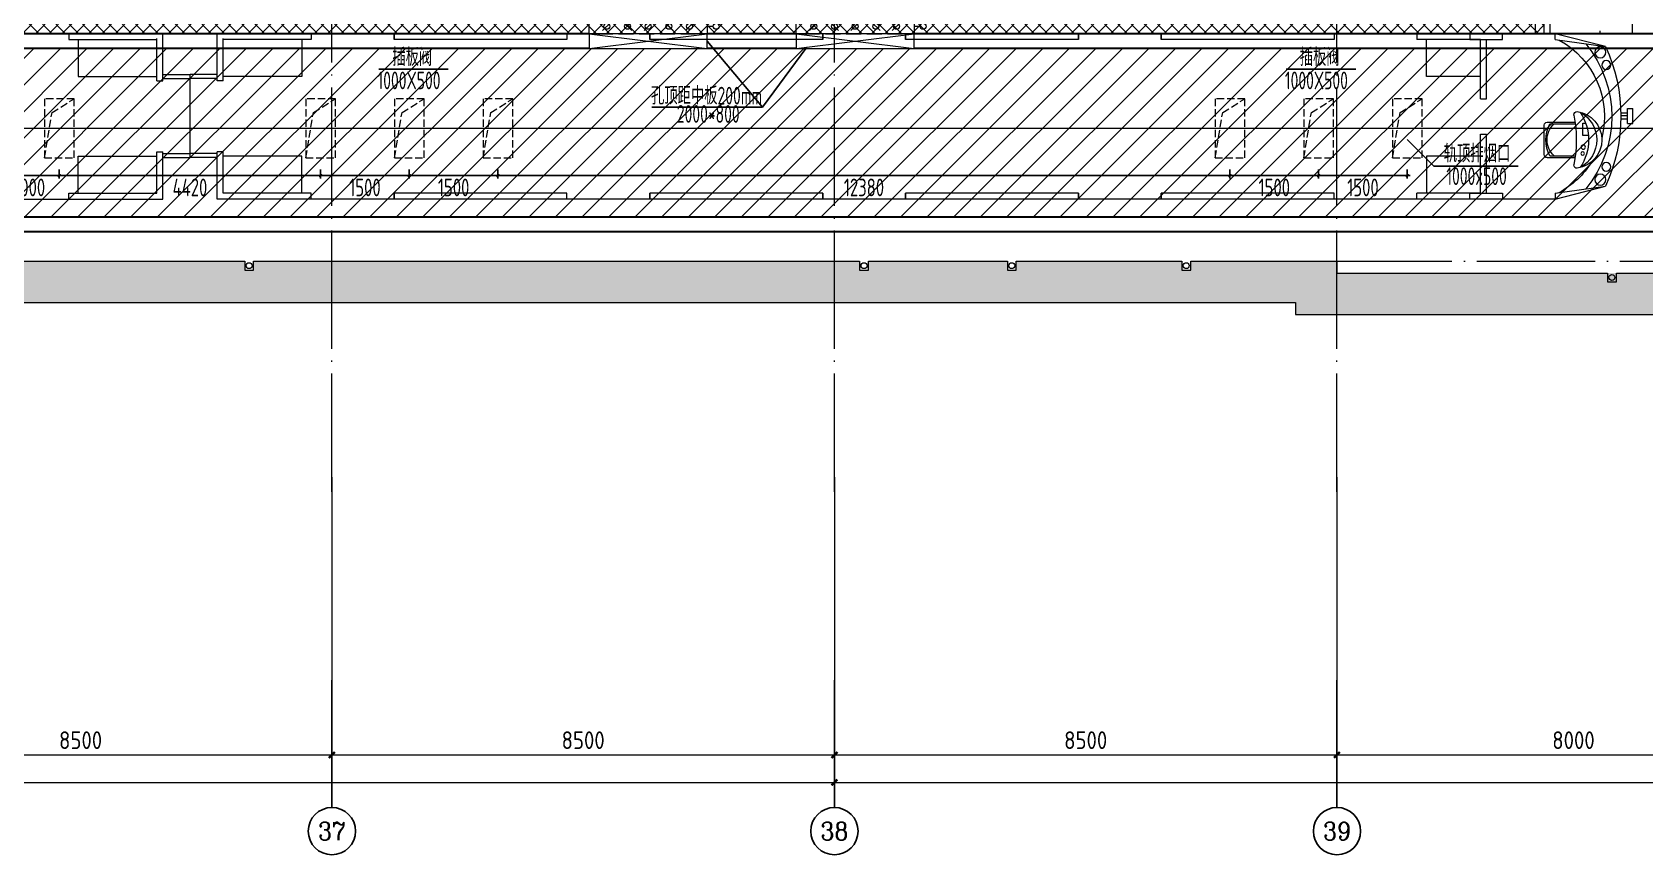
# Model space of a CAD drawing. Extents: x 4 to 13611208, y -605838 to 574722.
# Drawn here: x 13416830 to 13444103, y -28853 to -14936 of the extents above; entities that cross this region are included whole.
import ezdxf
from ezdxf.enums import TextEntityAlignment as Align

# ---------------------------------------------------------------- set-up
doc = ezdxf.new("R2010")
doc.units = 0
doc.header["$LTSCALE"] = 1000
doc.header["$MEASUREMENT"] = 0
doc.linetypes.add('DASH', pattern=[0.35, 0.25, -0.1])
doc.linetypes.add('DOTE', pattern=[2.42, 2, -0.2, 0.02, -0.2])
for name, color, linetype in [('AXIS', 3, 'Continuous'), ('AXIS_TEXT', 7, 'Continuous'), ('SDF-标注', 7, 'Continuous')]:
    doc.layers.add(name, color=color, linetype=linetype)
for name, color, linetype, lineweight in [('SDF-风管', 3, 'Continuous', 20), ('STRAIN', 8, 'Continuous', 5), ('建筑底图', 8, 'Continuous', 13)]:
    doc.layers.add(name, color=color, linetype=linetype, lineweight=lineweight)
doc.styles.add('67', font='gbenor.shx', dxfattribs={"width": 0.7, "bigfont": 'hztxt.shx'})
doc.styles.add('_TCH_AXIS', font='COMPLEX', dxfattribs={"bigfont": 'GBCBIG'})
doc.styles.add('COMPLEX', font='hztxt_e.shx', dxfattribs={"width": 0.6, "bigfont": 'HZTXT.shx'})
doc.styles.add('DIM_FONT', font='gbenor.shx', dxfattribs={"bigfont": 'gbcbig.shx'})
doc.styles.add('du', font='gbenor.shx', dxfattribs={"width": 0.8, "bigfont": 'hztxt.shx'})
doc.dimstyles.new('67', dxfattribs={"dimscale": 100, "dimtxt": 3, "dimasz": 0.5, "dimexe": 0.5, "dimexo": 2, "dimgap": 0.5, "dimtad": 2, "dimdec": 0, "dimrnd": 5, "dimzin": 0, "dimdsep": 46, "dimtxsty": 'du', "dimblk": 'ARCHTICK', "dimcen": 0, "dimdle": 0.5, "dimclrd": 256, "dimclre": 256, "dimclrt": 256, "dimazin": 0, "dimtfac": 1, "dimtdec": 0, "dimtix": 1, "dimtmove": 2, "dimatfit": 3, "dimfxl": 100, "dimtolj": 1, "dimtzin": 0, "dimlwd": -1, "dimlwe": -1, "dimarcsym": 0})
doc.dimstyles.new('_TCH_ARCH&&100', dxfattribs={"dimtxt": 300, "dimasz": 100, "dimexe": 100, "dimexo": 100, "dimgap": 100, "dimtad": 1, "dimdec": 0, "dimzin": 0, "dimdsep": 46, "dimtxsty": 'DIM_FONT', "dimblk": 'ARCHTICK', "dimcen": 0.09, "dimclrd": 3, "dimclre": 3, "dimclrt": 7, "dimaunit": 1, "dimazin": 2, "dimtfac": 1, "dimtdec": 0, "dimtix": 1, "dimtmove": 2, "dimatfit": 3, "dimfxl": 1, "dimtolj": 1, "dimtzin": 0, "dimlwd": 18, "dimlwe": 18, "dimarcsym": 0})

# ---------------------------------------------------------------- blocks, each defined once
blk = doc.blocks.new('A$C6AAC3FDD')
at = {"layer": 'STRAIN'}
for p, q in [((93262, 2800), (115142, 2800)), ((113552, 2800), (113552, 2700)), ((115143, 2799), (115142, 2800)), ((115143, 2799), (115143, 2000)), ((138692, 2800), (116063, 2800)), ((116063, 2799), (116063, 2800)), ((116063, 2799), (116063, 2000)), ((117653, 2800), (117653, 2700)), ((119053, 2700), (119053, 2800)), ((119053, 2800), (119053, 2700)), ((121978, 2800), (121978, 2700)), ((123378, 2700), (123378, 2800)), ((123378, 2800), (123378, 2700)), ((126303, 2800), (126303, 2700)), ((126303, 2700), (126303, 2800)), ((127703, 2800), (127703, 2700)), ((127703, 2700), (127703, 2800)), ((130628, 2700), (130628, 2800)), ((130628, 2800), (130628, 2700)), ((132028, 2800), (132028, 2700)), ((132028, 2700), (132028, 2800)), ((134953, 2800), (134953, 2700)), ((136353, 2800), (136353, 2700)), ((137247, 2800), (137247, 2700)), ((137803, 2700), (137803, 2800)), ((138692, 2700), (138692, 2800)), ((113552, 2700), (115043, 2700)), ((113711, 2700), (113711, 2073)), ((115042, 2700), (115043, 2699)), ((115042, 2700), (115043, 2699)), ((115043, 2700), (115043, 2000)), ((117653, 2700), (116163, 2700)), ((116163, 2700), (116163, 2000)), ((116163, 2700), (116163, 2699)), ((116163, 2700), (116163, 2699)), ((117494, 2700), (117494, 2073)), ((121978, 2700), (119053, 2700)), ((126303, 2700), (123378, 2700)), ((130628, 2700), (127703, 2700)), ((134953, 2700), (132028, 2700)), ((137428, 2700), (136353, 2700)), ((136517, 2073), (136517, 2700)), ((137247, 2700), (137803, 2700)), ((137428, 2700), (137428, 1700)), ((137428, 2600), (137429, 2599)), ((137528, 2700), (137528, 1700)), ((138692, 2700), (139543, 2578)), ((113711, 2073), (115043, 2073)), ((115043, 2000), (115143, 2000)), ((115143, 2093), (115603, 2093)), ((115143, 2026), (115603, 2026)), ((116063, 2093), (115603, 2093)), ((115603, 2093), (115603, 691)), ((115603, 2093), (115603, 691)), ((115603, 2093), (115603, 691)), ((115603, 2093), (115603, 691)), ((115603, 2093), (115603, 691)), ((116063, 2026), (115603, 2026)), ((116163, 2000), (116063, 2000)), ((117494, 2073), (116163, 2073)), ((136517, 2073), (136517, 2073)), ((137429, 2073), (136517, 2073)), ((137428, 1700), (137528, 1700)), ((139253, 1720), (139160, 1720)), ((139160, 1720), (139160, 1515)), ((139160, 1515), (139209, 1515)), ((137428, 1100), (137528, 1100)), ((137428, 1100), (137428, 100)), ((137528, 1100), (137528, 100)), ((113711, 727), (115043, 727)), ((113711, 100), (113711, 727)), ((115043, 800), (115043, 84)), ((115043, 800), (115143, 800)), ((115143, 800), (115143, 0)), ((115143, 758), (115603, 758)), ((115143, 691), (115603, 691)), ((116063, 758), (115603, 758)), ((116063, 691), (115603, 691)), ((116063, 800), (116063, 0)), ((116163, 800), (116063, 800)), ((116163, 800), (116163, 84)), ((117494, 727), (116163, 727)), ((117494, 100), (117494, 727)), ((136517, 727), (136517, 100)), ((136517, 727), (136517, 727)), ((137429, 727), (136517, 727)), ((137429, 700), (137429, 100)), ((137529, 700), (137529, 100)), ((113552, 100), (115043, 100)), ((113552, 0), (113552, 100)), ((117653, 100), (116163, 100)), ((117653, 0), (117653, 100)), ((121978, 100), (119053, 100)), ((119053, 100), (119053, 0)), ((119053, 0), (119053, 100)), ((121978, 0), (121978, 100)), ((126303, 100), (123378, 100)), ((123378, 100), (123378, 0)), ((123378, 0), (123378, 100)), ((126303, 0), (126303, 100)), ((126303, 100), (126303, 0)), ((130628, 100), (127703, 100)), ((127703, 0), (127703, 100)), ((127703, 100), (127703, 0)), ((130628, 100), (130628, 0)), ((130628, 0), (130628, 100)), ((134953, 100), (132028, 100)), ((132028, 0), (132028, 100)), ((132028, 100), (132028, 0)), ((134953, 0), (134953, 100)), ((136353, 0), (136353, 100)), ((137428, 100), (136353, 100)), ((137247, 100), (137803, 100)), ((137247, 0), (137247, 100)), ((137803, 100), (137803, 0)), ((138692, 100), (139543, 217)), ((138692, 100), (138692, 0)), ((93262, 0), (115143, 0)), ((138692, 0), (116063, 0))]:
    blk.add_line(p, q, dxfattribs=at)
at = {"layer": 'STRAIN', "ltscale": 10}
for p, q in [((138692, 2800), (139543, 2578)), ((138506, 2047), (138506, 1547)), ((138556, 2097), (139028, 2097)), ((138603, 2067), (139032, 2067)), ((138556, 1497), (139028, 1497)), ((138603, 1527), (139032, 1527)), ((139803, 1442), (139913, 1442)), ((139896, 1392), (139803, 1392)), ((139913, 1517), (139913, 1267)), ((139913, 1517), (140003, 1517)), ((140003, 1517), (140003, 1267)), ((139802, 1342), (139913, 1342)), ((139913, 1267), (140003, 1267)), ((139543, 217), (138692, 0))]:
    blk.add_line(p, q, dxfattribs=at)
for centre, radius in [((139456, 2470), 95), ((139556, 2253), 75), ((139156, 2028), 29.6), ((139167, 1918), 36.9), ((139556, 531), 75), ((139456, 314), 95)]:
    blk.add_circle(centre, radius, dxfattribs=at)
for centre, radius, start, end in [((138058, 1400), 1468, 31.4644, 61.6072), ((137714, 1398), 1935, 320.6804, 39.3865), ((136993, 1397), 2810, 335.1551, 24.8449), ((139059, 2227), 50, 81.8318, 190.3423), ((136705, 1797), 2343, 349.6577, 10.3423), ((138997, 1797), 484, 278.1682, 81.8318), ((138396, 1797), 860, 326.993, 33.007), ((138861, 1797), 534, 298.7387, 61.2613), ((138556, 2047), 50, 90, 180), ((139102, 1797), 568, 151.5992, 208.4008), ((138924, 1797), 368, 132.7284, 227.2716), ((138058, 1400), 1468, 298.4367, 14.4328), ((138556, 1547), 50, 180, 270), ((139059, 1367), 50, 169.6577, 278.1682)]:
    blk.add_arc(centre, radius, start, end, dxfattribs=at)
blk = doc.blocks.new('_ArchTick')
at = {"color": 0, "linetype": 'ByBlock', "const_width": 0.4}
blk.add_lwpolyline([(-0.5, -0.5), (0.5, 0.5)], dxfattribs=at)
blk = doc.blocks.new('*D1329')
at = {"layer": 'AXIS', "color": 3, "lineweight": 18}
for p, q in [((13413397, -22465), (13413397, -27264)), ((13421897, -22465), (13421897, -27264)), ((13413397, -27164), (13421897, -27164))]:
    blk.add_line(p, q, dxfattribs=at)
at = {"layer": 'AXIS', "color": 3, "lineweight": 18, "xscale": 100, "yscale": 100, "zscale": 100, "rotation": 180}
blk.add_blockref('_ArchTick', (13413397, -27164), dxfattribs=at)
at = {"layer": 'AXIS', "color": 3, "lineweight": 18, "xscale": 100, "yscale": 100, "zscale": 100}
blk.add_blockref('_ArchTick', (13421897, -27164), dxfattribs=at)
at = {"layer": 'AXIS', "color": 7, "insert": (13417647, -26914), "char_height": 300, "attachment_point": 5, "style": 'DIM_FONT'}
blk.add_mtext('\\A1;8500', dxfattribs=at)
blk = doc.blocks.new('*D1328')
at = {"layer": 'AXIS', "color": 3, "lineweight": 18}
for p, q in [((13421897, -22465), (13421897, -27264)), ((13430397, -22465), (13430397, -27264)), ((13421897, -27164), (13430397, -27164))]:
    blk.add_line(p, q, dxfattribs=at)
at = {"layer": 'AXIS', "color": 3, "lineweight": 18, "xscale": 100, "yscale": 100, "zscale": 100, "rotation": 180}
blk.add_blockref('_ArchTick', (13421897, -27164), dxfattribs=at)
at = {"layer": 'AXIS', "color": 3, "lineweight": 18, "xscale": 100, "yscale": 100, "zscale": 100}
blk.add_blockref('_ArchTick', (13430397, -27164), dxfattribs=at)
at = {"layer": 'AXIS', "color": 7, "insert": (13426147, -26914), "char_height": 300, "attachment_point": 5, "style": 'DIM_FONT'}
blk.add_mtext('\\A1;8500', dxfattribs=at)
blk = doc.blocks.new('*D1331')
at = {"layer": 'AXIS', "color": 3, "lineweight": 18}
for p, q in [((13430397, -22465), (13430397, -27264)), ((13438897, -22465), (13438897, -27264)), ((13430397, -27164), (13438897, -27164))]:
    blk.add_line(p, q, dxfattribs=at)
at = {"layer": 'AXIS', "color": 3, "lineweight": 18, "xscale": 100, "yscale": 100, "zscale": 100, "rotation": 180}
blk.add_blockref('_ArchTick', (13430397, -27164), dxfattribs=at)
at = {"layer": 'AXIS', "color": 3, "lineweight": 18, "xscale": 100, "yscale": 100, "zscale": 100}
blk.add_blockref('_ArchTick', (13438897, -27164), dxfattribs=at)
at = {"layer": 'AXIS', "color": 7, "insert": (13434647, -26914), "char_height": 300, "attachment_point": 5, "style": 'DIM_FONT'}
blk.add_mtext('\\A1;8500', dxfattribs=at)
blk = doc.blocks.new('*D1332')
at = {"layer": 'AXIS', "color": 3, "lineweight": 18}
for p, q in [((13438897, -22465), (13438897, -27264)), ((13446897, -22465), (13446897, -27264)), ((13438897, -27164), (13446897, -27164))]:
    blk.add_line(p, q, dxfattribs=at)
at = {"layer": 'AXIS', "color": 3, "lineweight": 18, "xscale": 100, "yscale": 100, "zscale": 100, "rotation": 180}
blk.add_blockref('_ArchTick', (13438897, -27164), dxfattribs=at)
at = {"layer": 'AXIS', "color": 3, "lineweight": 18, "xscale": 100, "yscale": 100, "zscale": 100}
blk.add_blockref('_ArchTick', (13446897, -27164), dxfattribs=at)
at = {"layer": 'AXIS', "color": 7, "insert": (13442897, -26914), "char_height": 300, "attachment_point": 5, "style": 'DIM_FONT'}
blk.add_mtext('\\A1;8000', dxfattribs=at)
blk = doc.blocks.new('*D1318')
at = {"layer": 'AXIS', "color": 3, "lineweight": 18}
for p, q in [((13300397, -22465), (13300397, -27729)), ((13430397, -22465), (13430397, -27729)), ((13300397, -27629), (13430397, -27629))]:
    blk.add_line(p, q, dxfattribs=at)
at = {"layer": 'AXIS', "color": 3, "lineweight": 18, "xscale": 100, "yscale": 100, "zscale": 100, "rotation": 180}
blk.add_blockref('_ArchTick', (13300397, -27629), dxfattribs=at)
at = {"layer": 'AXIS', "color": 3, "lineweight": 18, "xscale": 100, "yscale": 100, "zscale": 100}
blk.add_blockref('_ArchTick', (13430397, -27629), dxfattribs=at)
at = {"layer": 'AXIS', "color": 7, "insert": (13365397, -27379), "char_height": 300, "attachment_point": 5, "style": 'DIM_FONT'}
blk.add_mtext('\\A1;130000', dxfattribs=at)
blk = doc.blocks.new('*D1335')
at = {"layer": 'AXIS', "color": 3, "lineweight": 18}
for p, q in [((13430397, -22465), (13430397, -27729)), ((13473697, -22465), (13473697, -27729)), ((13430397, -27629), (13473697, -27629))]:
    blk.add_line(p, q, dxfattribs=at)
at = {"layer": 'AXIS', "color": 3, "lineweight": 18, "xscale": 100, "yscale": 100, "zscale": 100, "rotation": 180}
blk.add_blockref('_ArchTick', (13430397, -27629), dxfattribs=at)
at = {"layer": 'AXIS', "color": 3, "lineweight": 18, "xscale": 100, "yscale": 100, "zscale": 100}
blk.add_blockref('_ArchTick', (13473697, -27629), dxfattribs=at)
at = {"layer": 'AXIS', "color": 7, "insert": (13452047, -27379), "char_height": 300, "attachment_point": 5, "style": 'DIM_FONT'}
blk.add_mtext('\\A1;43300', dxfattribs=at)
blk = doc.blocks.new('_AXISO')
blk.add_circle((0, 0), 0.5)
at = {"layer": 'AXIS_TEXT', "style": 'COMPLEX', "width": 1.041667}
blk.add_attdef('A', text='', height=0.56, dxfattribs=at).set_placement((-0.25, -0.28), (0.25, -0.28), align=Align.FIT)
blk = doc.blocks.new('*D642')
at = {"layer": 'SDF-标注', "ltscale": 0.5, "transparency": 16777216}
for p, q in [((13416237, -17362), (13417337, -17362)), ((13416287, -17260), (13416287, -17412)), ((13417287, -17260), (13417287, -17412))]:
    blk.add_line(p, q, dxfattribs=at)
at = {"layer": 'SDF-标注', "ltscale": 0.5, "transparency": 16777216, "xscale": 50, "yscale": 50, "zscale": 50, "rotation": 180}
blk.add_blockref('_ArchTick', (13416287, -17362), dxfattribs=at)
at = {"layer": 'SDF-标注', "ltscale": 0.5, "transparency": 16777216, "xscale": 50, "yscale": 50, "zscale": 50}
blk.add_blockref('_ArchTick', (13417287, -17362), dxfattribs=at)
at = {"layer": 'SDF-标注', "ltscale": 0.5, "transparency": 16777216, "insert": (13416787, -17562), "char_height": 300, "attachment_point": 5, "style": 'du'}
blk.add_mtext('\\A1;1000', dxfattribs=at)
blk = doc.blocks.new('*D643')
at = {"layer": 'SDF-标注', "ltscale": 0.5, "transparency": 16777216}
for p, q in [((13417237, -17362), (13421757, -17362)), ((13417287, -17260), (13417287, -17412)), ((13421707, -17260), (13421707, -17412))]:
    blk.add_line(p, q, dxfattribs=at)
at = {"layer": 'SDF-标注', "ltscale": 0.5, "transparency": 16777216, "xscale": 50, "yscale": 50, "zscale": 50, "rotation": 180}
blk.add_blockref('_ArchTick', (13417287, -17362), dxfattribs=at)
at = {"layer": 'SDF-标注', "ltscale": 0.5, "transparency": 16777216, "xscale": 50, "yscale": 50, "zscale": 50}
blk.add_blockref('_ArchTick', (13421707, -17362), dxfattribs=at)
at = {"layer": 'SDF-标注', "ltscale": 0.5, "transparency": 16777216, "insert": (13419497, -17562), "char_height": 300, "attachment_point": 5, "style": 'du'}
blk.add_mtext('\\A1;4420', dxfattribs=at)
blk = doc.blocks.new('*D644')
at = {"layer": 'SDF-标注', "ltscale": 0.5, "transparency": 16777216}
for p, q in [((13421657, -17362), (13423257, -17362)), ((13421707, -17260), (13421707, -17412)), ((13423207, -17260), (13423207, -17412))]:
    blk.add_line(p, q, dxfattribs=at)
at = {"layer": 'SDF-标注', "ltscale": 0.5, "transparency": 16777216, "xscale": 50, "yscale": 50, "zscale": 50, "rotation": 180}
blk.add_blockref('_ArchTick', (13421707, -17362), dxfattribs=at)
at = {"layer": 'SDF-标注', "ltscale": 0.5, "transparency": 16777216, "xscale": 50, "yscale": 50, "zscale": 50}
blk.add_blockref('_ArchTick', (13423207, -17362), dxfattribs=at)
at = {"layer": 'SDF-标注', "ltscale": 0.5, "transparency": 16777216, "insert": (13422457, -17562), "char_height": 300, "attachment_point": 5, "style": 'du'}
blk.add_mtext('\\A1;1500', dxfattribs=at)
blk = doc.blocks.new('*D645')
at = {"layer": 'SDF-标注', "ltscale": 0.5, "transparency": 16777216}
for p, q in [((13423157, -17362), (13424757, -17362)), ((13423207, -17260), (13423207, -17412)), ((13424707, -17260), (13424707, -17412))]:
    blk.add_line(p, q, dxfattribs=at)
at = {"layer": 'SDF-标注', "ltscale": 0.5, "transparency": 16777216, "xscale": 50, "yscale": 50, "zscale": 50, "rotation": 180}
blk.add_blockref('_ArchTick', (13423207, -17362), dxfattribs=at)
at = {"layer": 'SDF-标注', "ltscale": 0.5, "transparency": 16777216, "xscale": 50, "yscale": 50, "zscale": 50}
blk.add_blockref('_ArchTick', (13424707, -17362), dxfattribs=at)
at = {"layer": 'SDF-标注', "ltscale": 0.5, "transparency": 16777216, "insert": (13423957, -17562), "char_height": 300, "attachment_point": 5, "style": 'du'}
blk.add_mtext('\\A1;1500', dxfattribs=at)
blk = doc.blocks.new('*D646')
at = {"layer": 'SDF-标注', "ltscale": 0.5, "transparency": 16777216}
for p, q in [((13424657, -17362), (13437137, -17362)), ((13424707, -17260), (13424707, -17412)), ((13437087, -17260), (13437087, -17412))]:
    blk.add_line(p, q, dxfattribs=at)
at = {"layer": 'SDF-标注', "ltscale": 0.5, "transparency": 16777216, "xscale": 50, "yscale": 50, "zscale": 50, "rotation": 180}
blk.add_blockref('_ArchTick', (13424707, -17362), dxfattribs=at)
at = {"layer": 'SDF-标注', "ltscale": 0.5, "transparency": 16777216, "xscale": 50, "yscale": 50, "zscale": 50}
blk.add_blockref('_ArchTick', (13437087, -17362), dxfattribs=at)
at = {"layer": 'SDF-标注', "ltscale": 0.5, "transparency": 16777216, "insert": (13430897, -17562), "char_height": 300, "attachment_point": 5, "style": 'du'}
blk.add_mtext('\\A1;12380', dxfattribs=at)
blk = doc.blocks.new('*D647')
at = {"layer": 'SDF-标注', "ltscale": 0.5, "transparency": 16777216}
for p, q in [((13437037, -17362), (13438637, -17362)), ((13437087, -17260), (13437087, -17412)), ((13438587, -17260), (13438587, -17412))]:
    blk.add_line(p, q, dxfattribs=at)
at = {"layer": 'SDF-标注', "ltscale": 0.5, "transparency": 16777216, "xscale": 50, "yscale": 50, "zscale": 50, "rotation": 180}
blk.add_blockref('_ArchTick', (13437087, -17362), dxfattribs=at)
at = {"layer": 'SDF-标注', "ltscale": 0.5, "transparency": 16777216, "xscale": 50, "yscale": 50, "zscale": 50}
blk.add_blockref('_ArchTick', (13438587, -17362), dxfattribs=at)
at = {"layer": 'SDF-标注', "ltscale": 0.5, "transparency": 16777216, "insert": (13437837, -17562), "char_height": 300, "attachment_point": 5, "style": 'du'}
blk.add_mtext('\\A1;1500', dxfattribs=at)
blk = doc.blocks.new('*D648')
at = {"layer": 'SDF-标注', "ltscale": 0.5, "transparency": 16777216}
for p, q in [((13438537, -17362), (13440137, -17362)), ((13438587, -17260), (13438587, -17412)), ((13440087, -17260), (13440087, -17412))]:
    blk.add_line(p, q, dxfattribs=at)
at = {"layer": 'SDF-标注', "ltscale": 0.5, "transparency": 16777216, "xscale": 50, "yscale": 50, "zscale": 50, "rotation": 180}
blk.add_blockref('_ArchTick', (13438587, -17362), dxfattribs=at)
at = {"layer": 'SDF-标注', "ltscale": 0.5, "transparency": 16777216, "xscale": 50, "yscale": 50, "zscale": 50}
blk.add_blockref('_ArchTick', (13440087, -17362), dxfattribs=at)
at = {"layer": 'SDF-标注', "ltscale": 0.5, "transparency": 16777216, "insert": (13439337, -17562), "char_height": 300, "attachment_point": 5, "style": 'du'}
blk.add_mtext('\\A1;1500', dxfattribs=at)
blk = doc.blocks.new('A$C321F08AF')
at = {"layer": '建筑底图', "color": 0, "linetype": 'DASH', "ltscale": 0.5}
for points in [[(43140, -2450), (43140, -3450), (43640, -3450), (43640, -2450)], [(47560, -2450), (47560, -3450), (48060, -3450), (48060, -2450)], [(49060, -2450), (49060, -3450), (49560, -3450), (49560, -2450)], [(50560, -2450), (50560, -3450), (51060, -3450), (51060, -2450)], [(62940, -2450), (62940, -3450), (63440, -3450), (63440, -2450)], [(64440, -2450), (64440, -3450), (64940, -3450), (64940, -2450)], [(65940, -2450), (65940, -3450), (66440, -3450), (66440, -2450)]]:
    blk.add_lwpolyline(points, close=True, dxfattribs=at)
for points in [[(43140, -3450), (43267, -2686), (43640, -2450)], [(47560, -3450), (47687, -2686), (48060, -2450)], [(49060, -3450), (49187, -2686), (49560, -2450)], [(50560, -3450), (50687, -2686), (51060, -2450)], [(62940, -3450), (63067, -2686), (63440, -2450)], [(64440, -3450), (64567, -2686), (64940, -2450)], [(65940, -3450), (66067, -2686), (66440, -2450)]]:
    blk.add_lwpolyline(points, dxfattribs=at)
blk = doc.blocks.new('ddff')
for p, q in [((-629, -54), (-771, -196)), ((-421, -54), (-279, -196)), ((71, -54), (-71, -196)), ((279, -54), (421, -196)), ((771, -54), (629, -196)), ((1000, -125), (1100, -125))]:
    blk.add_line(p, q)
blk.add_lwpolyline([(-1000, 0), (1000, 0), (1000, -250), (-1000, -250)], close=True)
for centre in [(-700, -125), (-350, -125), (0, -125), (350, -125), (700, -125), (1150, -125)]:
    blk.add_circle(centre, 50)

msp = doc.modelspace()

# ---------------------------------------------------------------- hatches: boundary and pattern name
at = {"layer": '建筑底图'}
h = msp.add_hatch(dxfattribs=at)
h.set_pattern_fill('钢筋混凝土', color=8, scale=100, style=0)
h.set_pattern_definition([(45, (793255.26, 9e-08), (-176.7766953, 176.7766953), []), (50, (793255.26, 9e-08), (717.260183, -62.752135), [75, -825]), (355, (793255.26, 9e-08), (-138.751334, 752.192134), [60, -660]), (100.4514, (793315, -5.2), (578.50938, 689.439542), [63.74019, -701.14211]), (46.1842, (793255.26, 200), (1067.24105, -165.519014), [112.5, -1237.5]), (96.6356, (793344.2, 186.2), (934.662706, 974.11787), [95.61029, -1051.713]), (351.1842, (793255.3, 200), (934.661945, 974.1186), [90, -990]), (21, (793355.26, 150), (596.907052, -402.61889), [75, -825]), (326, (793355.26, 150), (243.31533, 725.150045), [60, -660]), (71.4514, (793405, 116.45), (840.22263, 322.530497), [63.74019, -701.14211]), (37.5, (793255.26, 9e-08), (12.1598553, 332.893854), [0, -652, 0, -670, 0, -662.5]), (7.5, (793255.26, 9e-08), (263.069537, 394.411712), [0, -382, 0, -637, 0, -252.5]), (327.5, (793032.26, 9e-08), (533.822436, -22.554872), [0, -250, 0, -780, 0, -1035]), (317.5, (792932.26, 9e-08), (583.18617, 100.104982), [0, -325, 0, -518, 0, -735])])
h.paths.add_polyline_path([(13122497.4, -13710.3), (13121697.4, -13710.3), (13121697.4, -15460.3), (13121787.4, -17303.4), (13122586.5, -17265.7), (13122497.4, -15440.7)])
h.paths.add_polyline_path([(13121697.4, -4210.3), (13122497.4, -4210.3), (13122497.4, -2478.9), (13122573.5, -843.5), (13121774.4, -806.3), (13121697.4, -2460.3)])
h.paths.add_polyline_path([(13168947.4, -21010.3), (13168947.4, -21710.3), (13207597.4, -21710.3), (13207597.4, -20160.3), (13281197.4, -20160.3), (13281197.4, -19460.3), (13206897.4, -19460.3), (13206897.4, -21010.3)])
h.paths.add_polyline_path([(13168947.4, 3789.7), (13168947.4, 3089.7), (13206897.4, 3089.7), (13206897.4, 1539.7), (13281197.4, 1539.7), (13281197.4, 2239.7), (13207597.4, 2239.7), (13207597.4, 3789.7)])
h.paths.add_polyline_path([(13473697.4, -4551.4), (13472897.4, -4551.4), (13472897.4, -13160.3), (13473697.4, -13160.3)])
h.paths.add_polyline_path([(13473697.4, 2261.9), (13472897.4, 2261.9), (13472897.4, 2248.6), (13473697.4, 2248.6)])
h.paths.add_polyline_path([(13354022.4, 889.7), (13354022.4, 1039.7), (13354172.4, 1039.7), (13354172.4, 889.7), (13376672.4, 889.7), (13376672.4, 1039.7), (13376822.4, 1039.7), (13376822.4, 889.7), (13398547.4, 889.7), (13398547.4, 1039.7), (13398697.4, 1039.7), (13398697.4, 889.7), (13422497.4, 889.7), (13422497.4, 1089.7), (13453297.4, 1089.7), (13453297.4, 1789.7), (13421797.4, 1789.7), (13421797.4, 1589.7), (13349146.3, 1589.7), (13349146.3, 889.7)])
h.paths.add_polyline_path([(13332922.4, 889.7), (13332922.4, 1039.7), (13333072.4, 1039.7), (13333072.4, 889.7), (13349146.3, 889.7), (13349146.3, 1589.7), (13311597.4, 1589.7), (13311597.4, 889.7)])
h.paths.add_polyline_path([(13332922.4, -18960.3), (13332922.4, -18810.3), (13311597.4, -18810.3), (13311597.4, -19510.3), (13349146.3, -19510.3), (13349146.3, -18810.3), (13333072.4, -18810.3), (13333072.4, -18960.3)])
h.paths.add_polyline_path([(13376672.4, -18960.3), (13376672.4, -18810.3), (13354172.4, -18810.3), (13354172.4, -18960.3), (13354022.4, -18960.3), (13354022.4, -18810.3), (13349146.3, -18810.3), (13349146.3, -19510.3), (13438197.4, -19510.3), (13438197.4, -19710.3), (13453297.4, -19710.3), (13453297.4, -19010.3), (13438897.4, -19010.3), (13438897.4, -18810.3), (13436422.6, -18810.3), (13436422.6, -18960.3), (13436272.6, -18960.3), (13436272.6, -18810.3), (13433472, -18810.3), (13433472, -18960.3), (13433322, -18960.3), (13433322, -18810.3), (13430973.4, -18810.3), (13430973.4, -18960.3), (13430823.4, -18960.3), (13430823.4, -18810.3), (13420572.4, -18810.3), (13420572.4, -18960.3), (13420422.4, -18960.3), (13420422.4, -18810.3), (13376822.4, -18810.3), (13376822.4, -18960.3)])
at = {"layer": '建筑底图', "lineweight": -3}
h = msp.add_hatch(dxfattribs=at)
h.set_pattern_fill('ANSI37', color=8, scale=100, style=0)
h.set_pattern_definition([(45, (793255.26, 9e-08), (-112.2532016, 112.2532015), []), (135, (793255.26, 9e-08), (-112.2532015, -112.2532016), [])])
h.paths.add_polyline_path([(13305897.4, -11960.3), (13305897.4, -14660.3), (13441897.4, -14660.3), (13441897.4, -11960.3), (13442397.4, -11960.3), (13442397.4, -14960.3), (13305397.4, -14960.3), (13305397.4, -11960.3)])
at = {"layer": '建筑底图', "linetype": 'DASH'}
h = msp.add_hatch(dxfattribs=at)
h.set_pattern_fill('ANSI31', color=8, scale=200, style=0)
h.set_pattern_definition([(45, (793255.26, 9e-08), (-224.506403, 224.506403), [])])
h.paths.add_polyline_path([(13274397.4, -15210.3), (13455372.4, -15210.3), (13455372.4, -18060.3), (13274397.4, -18060.3)])

# ---------------------------------------------------------------- linework, layer by layer
at = {"layer": 'AXIS'}
for p, q in [((13421897.4, -25898), (13421897.4, -28052.5)), ((13430397.4, -25898), (13430397.4, -28052.5)), ((13438897.4, -25898), (13438897.4, -28052.5))]:
    msp.add_line(p, q, dxfattribs=at)
at = {"layer": 'SDF-标注', "ltscale": 0.5}
for p, q in [((13422690.9, -15560.8), (13423866.2, -15560.8)), ((13438038, -15560.8), (13439213.3, -15560.8)), ((13440538, -17203.5), (13440087.1, -16753.5)), ((13441959.5, -17203.5), (13440538, -17203.5))]:
    msp.add_line(p, q, dxfattribs=at)
at = {"layer": 'SDF-标注'}
for points in [[(13429930.6, -15187.4), (13429178.3, -16203.8), (13427308.7, -16203.8)], [(13429178.3, -16203.8), (13428247.5, -15085.3)]]:
    msp.add_lwpolyline(points, dxfattribs=at)
at = {"layer": 'SDF-风管', "const_width": 35}
for points, elevation in [([(13455221.7, -14959.3), (13455622.1, -14959.3), (13455622.1, -18310.3), (13310397.1, -18310.3), (13310397.1, -18960.3), (13270747.1, -18960.3), (13270747.1, -14960.5)], 8250), ([(13271322.1, -15210.3), (13270997.1, -15210.3), (13270997.1, -18710.3), (13310147.1, -18710.3), (13310147.1, -18060.3), (13455372.1, -18060.3), (13455372.1, -15210.3), (13455221.7, -15210.3)], 4115), ([(13426247.5, -15210.3), (13321547.3, -15210.3)], 8250), ([(13429747.5, -15210.3), (13428247.5, -15210.3)], 8250), ([(13451972.1, -15210.3), (13431747.5, -15210.3)], 8250)]:
    msp.add_lwpolyline(points, dxfattribs=dict(at, elevation=elevation))
for points in [[(13321547.3, -14960.2), (13426247.5, -14960.2)], [(13428247.5, -14960.2), (13429747.5, -14960.2)], [(13431747.5, -14960.2), (13451972.1, -14960.3)]]:
    msp.add_lwpolyline(points, dxfattribs=at)
at = {"layer": 'SDF-风管', "elevation": -8230}
msp.add_lwpolyline([(13426247.5, -15210.3), (13428247.5, -15210.3), (13428247.5, -14960.3), (13426247.5, -14960.3)], close=True, dxfattribs=at)
for points in [[(13426247.5, -14960.3), (13428247.5, -15210.3)], [(13426247.5, -15210.3), (13428247.5, -14960.3)]]:
    msp.add_lwpolyline(points, dxfattribs=at)
at = {"layer": 'SDF-风管'}
msp.add_lwpolyline([(13429747.5, -15210.3), (13431747.5, -15210.3), (13431747.5, -14960.3), (13429747.5, -14960.3)], close=True, dxfattribs=at)
for points in [[(13429747.5, -14960.3), (13431747.5, -15210.3)], [(13429747.5, -15210.3), (13431747.5, -14960.3)]]:
    msp.add_lwpolyline(points, dxfattribs=at)
at = {"layer": '建筑底图', "color": 8, "linetype": 'DOTE'}
for p, q in [((13421897.4, -22710.3), (13421897.4, 3889.7)), ((13430397.4, -22710.3), (13430397.4, 3889.7)), ((13438897.4, -22710.3), (13438897.4, 3889.7)), ((13398697.4, -18810.3), (13420422.4, -18810.3)), ((13420572.4, -18810.3), (13430823.4, -18810.3)), ((13430973.4, -18810.3), (13433322, -18810.3)), ((13433472, -18810.3), (13436272.6, -18810.3)), ((13436422.6, -18810.3), (13476260, -18810.3))]:
    msp.add_line(p, q, dxfattribs=at)
at = {"layer": '建筑底图', "color": 8, "linetype": 'ByBlock', "ltscale": 0.5}
for p, q in [((13442247.4, -11960.3), (13442247.4, -14960.3)), ((13442497.4, -11960.3), (13442497.4, -14960.3))]:
    msp.add_line(p, q, dxfattribs=at)
at = {"layer": '建筑底图', "color": 8}
for p, q in [((13443897.4, -14960.3), (13443897.4, -14710.3)), ((13443897.4, -14960.3), (13303897.4, -14960.3)), ((13398697.4, -18810.3), (13420422.4, -18810.3)), ((13420572.4, -18810.3), (13430823.4, -18810.3)), ((13430973.4, -18810.3), (13433322, -18810.3)), ((13433472, -18810.3), (13436272.6, -18810.3)), ((13436422.6, -18810.3), (13438897.4, -18810.3)), ((13438897.4, -18810.3), (13438897.4, -19010.3)), ((13438897.4, -19010.3), (13443472.4, -19010.3)), ((13443622.4, -19010.3), (13460397.4, -19010.3)), ((13311597.4, -19510.3), (13438197.4, -19510.3)), ((13438197.4, -19510.3), (13438197.4, -19710.3)), ((13438197.4, -19710.3), (13459597.4, -19710.3))]:
    msp.add_line(p, q, dxfattribs=at)
at = {"layer": '建筑底图', "color": 8, "linetype": 'DASH'}
for p, q in [((13270997.4, -14960.3), (13455622.4, -14960.3)), ((13270997.4, -15210.3), (13455372.4, -15210.3)), ((13310147.4, -18060.3), (13455372.4, -18060.3)), ((13310397.4, -18310.3), (13455622.4, -18310.3))]:
    msp.add_line(p, q, dxfattribs=at)
at = {"layer": '建筑底图', "color": 8, "linetype": 'Continuous'}
msp.add_line((13443347.4, -14960.3), (13443347.4, -14910.3), dxfattribs=at)
at = {"layer": '建筑底图', "color": 8}
msp.add_lwpolyline([(13305897.4, -11960.3), (13305897.4, -14660.3), (13441897.4, -14660.3), (13441897.4, -11960.3), (13442397.4, -11960.3), (13442397.4, -14960.3), (13305397.4, -14960.3), (13305397.4, -11960.3)], close=True, dxfattribs=at)
at = {"layer": '建筑底图', "color": 8, "ltscale": 0.1, "flags": 128}
msp.add_lwpolyline([(13251043.5, -16560.3), (13468504, -16560.3)], dxfattribs=at)
at = {"layer": '建筑底图', "color": 8}
for points in [[(13420422.4, -18810.3), (13420422.4, -18960.3), (13420572.4, -18960.3), (13420572.4, -18810.3)], [(13430823.4, -18810.3), (13430823.4, -18960.3), (13430973.4, -18960.3), (13430973.4, -18810.3)], [(13433322, -18810.3), (13433322, -18960.3), (13433472, -18960.3), (13433472, -18810.3)], [(13436272.6, -18810.3), (13436272.6, -18960.3), (13436422.6, -18960.3), (13436422.6, -18810.3)], [(13443472.4, -19010.3), (13443472.4, -19160.3), (13443622.4, -19160.3), (13443622.4, -19010.3)]]:
    msp.add_lwpolyline(points, dxfattribs=at)
for centre in [(13420497.4, -18885.3), (13430898.4, -18885.3), (13433397, -18885.3), (13436347.6, -18885.3), (13443547.4, -19085.3)]:
    msp.add_circle(centre, 50, dxfattribs=at)

# ---------------------------------------------------------------- block references
at = {"layer": 'AXIS'}
ref = msp.add_blockref('_AXISO', (13421897.4, -28452.5), dxfattribs=dict(at, xscale=800, yscale=800, zscale=2400))
ref.add_attrib('A', '37', dxfattribs={"layer": 'AXIS_TEXT', "height": 300.65, "style": '_TCH_AXIS'}).set_placement((13421661.1, -28602.8), (13422133.6, -28602.8), align=Align.FIT)
ref = msp.add_blockref('_AXISO', (13430397.4, -28452.5), dxfattribs=dict(at, xscale=800, yscale=800, zscale=2400))
ref.add_attrib('A', '38', dxfattribs={"layer": 'AXIS_TEXT', "height": 300.65, "style": '_TCH_AXIS'}).set_placement((13430161.1, -28602.8), (13430633.6, -28602.8), align=Align.FIT)
ref = msp.add_blockref('_AXISO', (13438897.4, -28452.5), dxfattribs=dict(at, xscale=800, yscale=800, zscale=2400))
ref.add_attrib('A', '39', dxfattribs={"layer": 'AXIS_TEXT', "height": 300.65, "style": '_TCH_AXIS'}).set_placement((13438661.1, -28602.8), (13439133.6, -28602.8), align=Align.FIT)
at = {"layer": 'SDF-标注', "ltscale": 0.5}
msp.add_blockref('A$C321F08AF', (13373897.1, -13610.3), dxfattribs=at)
at = {"layer": 'SDF-风管'}
for p in [(13427247.5, -14710.2), (13430747.5, -14710.3)]:
    msp.add_blockref('ddff', p, dxfattribs=at)
at = {"layer": '建筑底图', "color": 8, "ltscale": 10, "xscale": -1, "rotation": 180}
msp.add_blockref('A$C6AAC3FDD', (13303895.9, -14960.3), dxfattribs=at)

# ---------------------------------------------------------------- texts
at = {"layer": 'SDF-标注', "ltscale": 0.5, "style": '67', "width": 0.75}
for s, p in [('插板阀', (13422920, -15507)), ('插板阀', (13438267.1, -15507)), ('1000X500', (13422669.6, -15901.7)), ('1000X500', (13438016.7, -15901.7)), ('轨顶排烟口', (13440703, -17138.1)), ('1000x500', (13440747, -17521.6))]:
    msp.add_text(s, height=300, dxfattribs=at).set_placement(p)
at = {"layer": 'SDF-标注', "style": '67', "width": 0.75}
for s, p in [('孔顶距中板200mm', (13427295.2, -16158.7, 4159.3)), ('2000*800', (13427731.8, -16468.3, 4159.3))]:
    msp.add_text(s, height=300, dxfattribs=at).set_placement(p)

# ---------------------------------------------------------------- dimensions: what is measured, and where the dimension line sits
at = {"layer": 'AXIS'}
for p1, p2, distance, picture, middle in [((13300397.4, -22365.2), (13430397.4, -22365.2), -5263.8, '*D1318', (13365397.4, -27379)), ((13413397.4, -22365.2), (13421897.4, -22365.2), -4799.2, '*D1329', (13417647.4, -26914.5)), ((13421897.4, -22365.2), (13430397.4, -22365.2), -4799.2, '*D1328', (13426147.4, -26914.5)), ((13430397.4, -22365.2), (13438897.4, -22365.2), -4799.2, '*D1331', (13434647.4, -26914.5)), ((13430397.4, -22365.2), (13473697.4, -22365.2), -5263.8, '*D1335', (13452047.4, -27379)), ((13438897.4, -22365.2), (13446897.4, -22365.2), -4799.2, '*D1332', (13442897.4, -26914.5))]:
    dim = msp.add_aligned_dim(p1=p1, p2=p2, distance=distance, dimstyle='_TCH_ARCH&&100', dxfattribs=at)
    dim.commit()
    dim.dimension.update_dxf_attribs({"geometry": picture, "text_midpoint": middle})
at = {"layer": 'SDF-标注', "ltscale": 0.5}
for base, p1, p2, picture, middle in [((13417287.1, -17361.8), (13416287.1, -17060.3), (13417287.1, -17060.3), '*D642', (13416787.1, -17561.8)), ((13421707.1, -17361.8), (13417287.1, -17060.3), (13421707.1, -17060.3), '*D643', (13419497.1, -17561.8)), ((13423207.1, -17361.8), (13421707.1, -17060.3), (13423207.1, -17060.3), '*D644', (13422457.1, -17561.8)), ((13424707.1, -17361.8), (13423207.1, -17060.3), (13424707.1, -17060.3), '*D645', (13423957.1, -17561.8)), ((13437087.1, -17361.8), (13424707.1, -17060.3), (13437087.1, -17060.3), '*D646', (13430897.1, -17561.8)), ((13438587.1, -17361.8), (13437087.1, -17060.3), (13438587.1, -17060.3), '*D647', (13437837.1, -17561.8)), ((13440087.1, -17361.8), (13438587.1, -17060.3), (13440087.1, -17060.3), '*D648', (13439337.1, -17561.8))]:
    dim = msp.add_linear_dim(base=base, p1=p1, p2=p2, dimstyle='67', dxfattribs=at)
    dim.commit()
    dim.dimension.update_dxf_attribs({"geometry": picture, "text_midpoint": middle})

doc.saveas('drawing.dxf')
